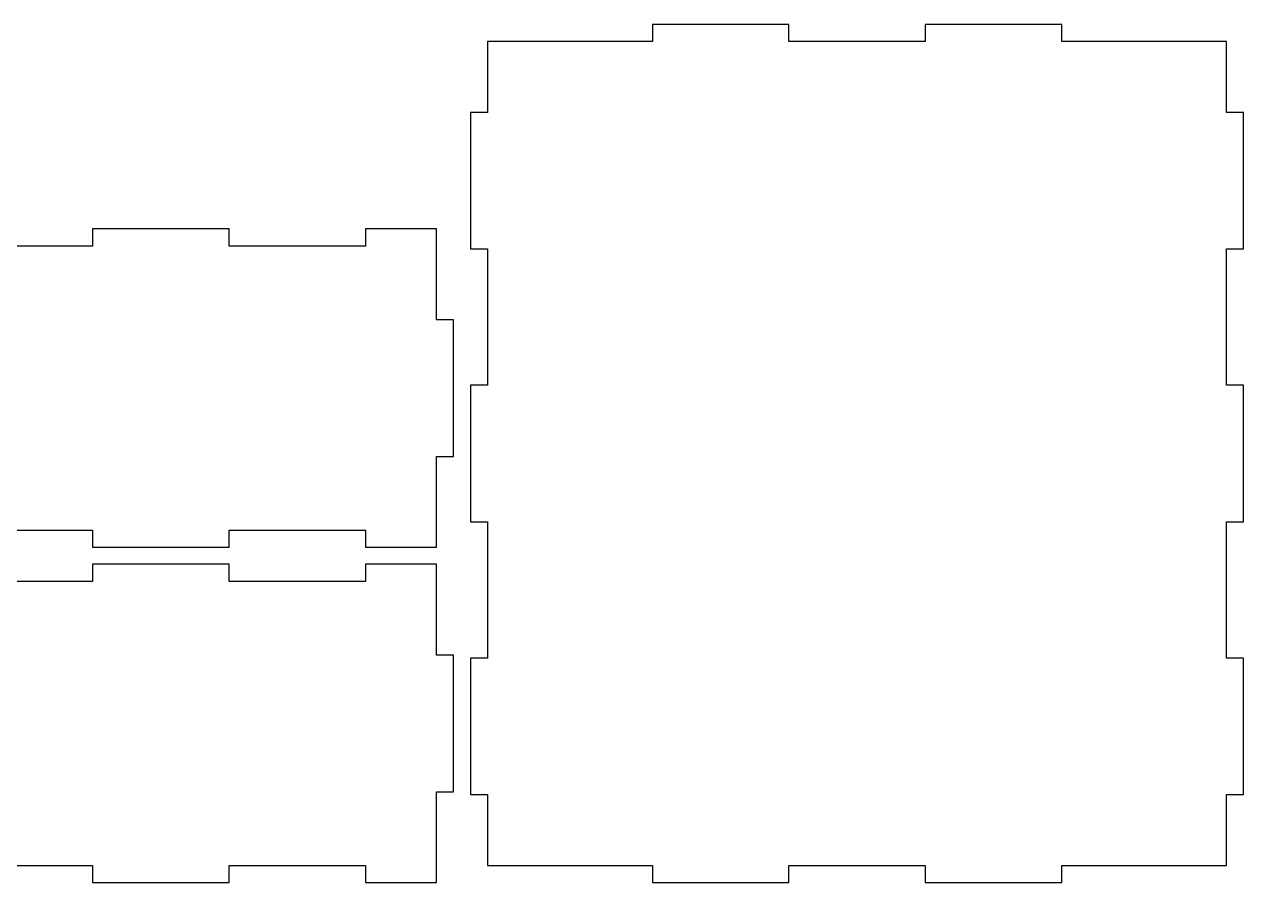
# Model space of a CAD drawing. Header units: millimetres. Extents: x 0 to 429, y 0 to 305.
# Drawn here: x 214.5 to 429, y 0 to 151 of the extents above; entities that cross this region are included whole.
import ezdxf

# ---------------------------------------------------------------- set-up
doc = ezdxf.new("R2010")
doc.units = ezdxf.units.MM
doc.layers.get('0').update_dxf_attribs({"linetype": 'CONTINUOUS'})

msp = doc.modelspace()

# ---------------------------------------------------------------- linework, layer by layer
at = {"color": 1}
for p, q in [((349, 151), (325, 151)), ((325, 151), (325, 148)), ((349, 148), (349, 151)), ((397, 151), (373, 151)), ((373, 151), (373, 148)), ((397, 148), (397, 151)), ((296, 148), (296, 135.5)), ((301, 148), (296, 148)), ((325, 148), (301, 148)), ((373, 148), (349, 148)), ((426, 148), (397, 148)), ((426, 135.5), (426, 148)), ((296, 135.5), (293, 135.5)), ((293, 135.5), (293, 111.5)), ((429, 135.5), (426, 135.5)), ((429, 111.5), (429, 135.5)), ((250.5, 115), (226.5, 115)), ((226.5, 115), (226.5, 112)), ((250.5, 112), (250.5, 115)), ((287, 115), (274.5, 115)), ((274.5, 115), (274.5, 112)), ((287, 99), (287, 115)), ((226.5, 112), (202.5, 112)), ((274.5, 112), (250.5, 112)), ((293, 111.5), (296, 111.5)), ((296, 111.5), (296, 87.5)), ((426, 87.5), (426, 111.5)), ((426, 111.5), (429, 111.5)), ((290, 99), (287, 99)), ((290, 75), (290, 99)), ((296, 87.5), (293, 87.5)), ((293, 87.5), (293, 63.5)), ((429, 87.5), (426, 87.5)), ((429, 63.5), (429, 87.5)), ((287, 59), (287, 75)), ((287, 75), (290, 75)), ((293, 63.5), (296, 63.5)), ((296, 63.5), (296, 39.5)), ((426, 39.5), (426, 63.5)), ((426, 63.5), (429, 63.5)), ((202.5, 62), (226.5, 62)), ((226.5, 62), (226.5, 59)), ((250.5, 59), (250.5, 62)), ((250.5, 62), (274.5, 62)), ((274.5, 62), (274.5, 59)), ((226.5, 59), (250.5, 59)), ((274.5, 59), (287, 59)), ((250.5, 56), (226.5, 56)), ((226.5, 56), (226.5, 53)), ((250.5, 53), (250.5, 56)), ((287, 56), (274.5, 56)), ((274.5, 56), (274.5, 53)), ((287, 40), (287, 56)), ((226.5, 53), (202.5, 53)), ((274.5, 53), (250.5, 53)), ((290, 40), (287, 40)), ((290, 16), (290, 40)), ((296, 39.5), (293, 39.5)), ((293, 39.5), (293, 15.5)), ((429, 39.5), (426, 39.5)), ((429, 15.5), (429, 39.5)), ((287, 0), (287, 16)), ((287, 16), (290, 16)), ((293, 15.5), (296, 15.5)), ((296, 15.5), (296, 3)), ((426, 3), (426, 15.5)), ((426, 15.5), (429, 15.5)), ((202.5, 3), (226.5, 3)), ((226.5, 3), (226.5, 0)), ((250.5, 0), (250.5, 3)), ((250.5, 3), (274.5, 3)), ((274.5, 3), (274.5, 0)), ((296, 3), (325, 3)), ((325, 3), (325, 0)), ((349, 0), (349, 3)), ((349, 3), (373, 3)), ((373, 3), (373, 0)), ((397, 0), (397, 3)), ((397, 3), (421, 3)), ((421, 3), (426, 3)), ((226.5, 0), (250.5, 0)), ((274.5, 0), (287, 0)), ((325, 0), (349, 0)), ((373, 0), (397, 0))]:
    msp.add_line(p, q, dxfattribs=at)

doc.saveas('drawing.dxf')
